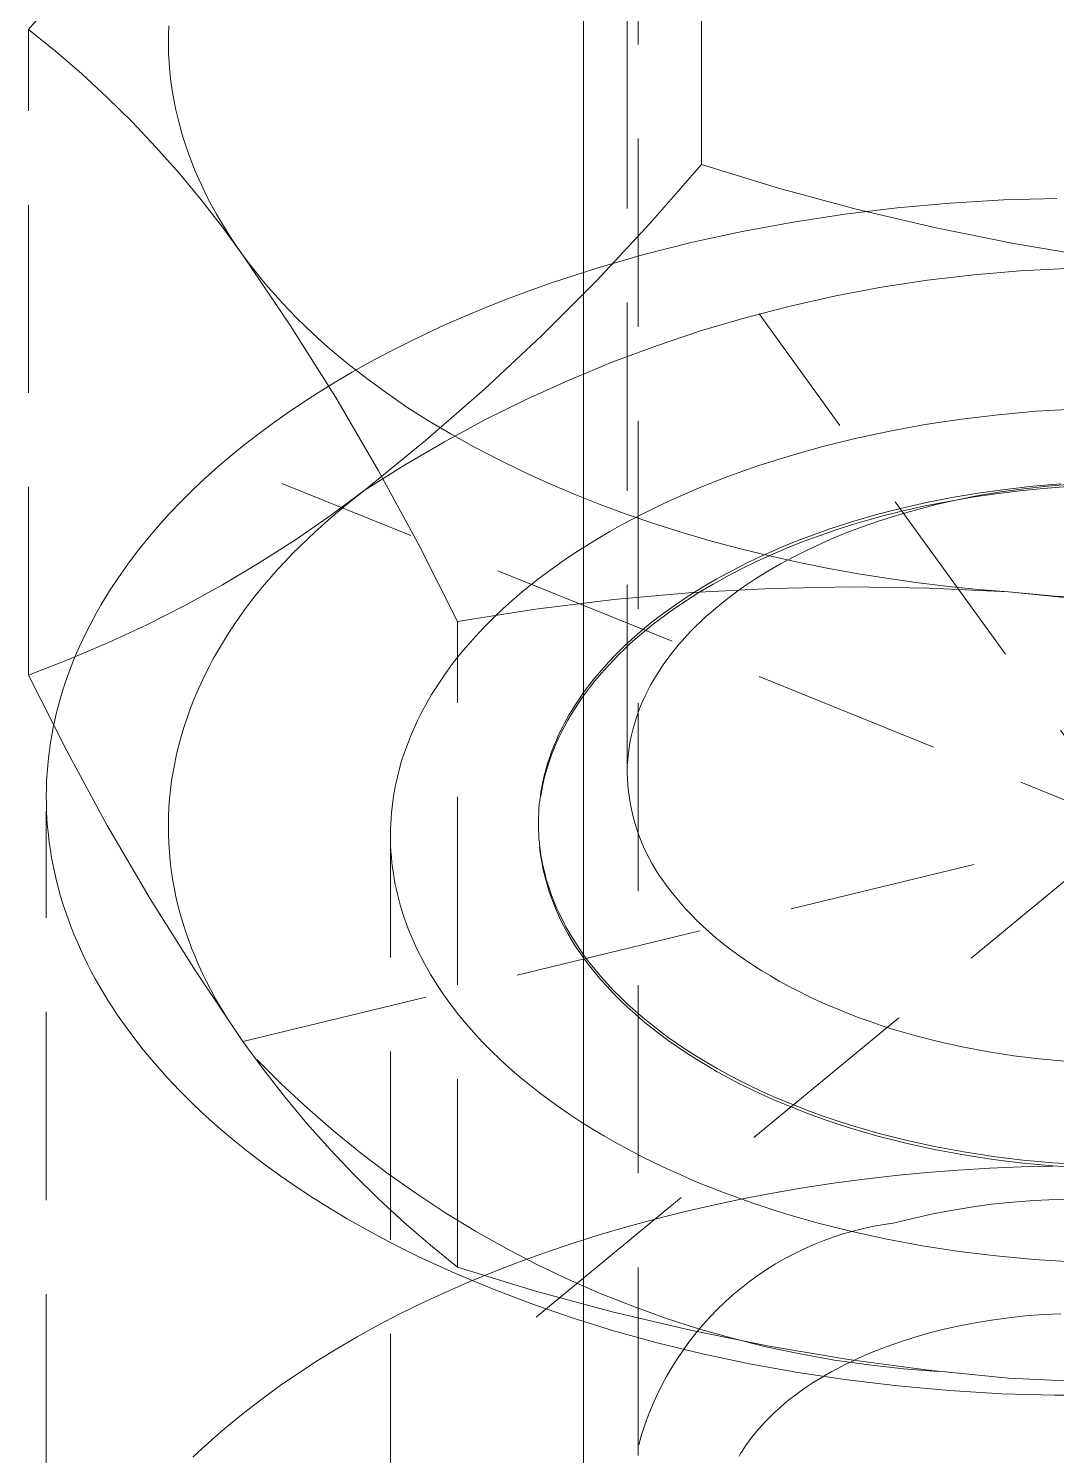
# Model space of a CAD drawing. Header units: millimetres. Extents: x -427 to 4679, y -324 to 2971.
# Drawn here: x 4274.51 to 4281.46, y 925.16 to 934.8 of the extents above; entities that cross this region are included whole.
import ezdxf

# ---------------------------------------------------------------- set-up
doc = ezdxf.new("R2010")
doc.units = ezdxf.units.MM
doc.linetypes.add('HIDDEN', pattern=[1.905, 1.27, -0.635])
doc.layers.add('ZANO_R', color=7, linetype='Continuous', lineweight=0)
doc.layers.add('ZANO_R_przerywana', color=7, linetype='HIDDEN', lineweight=0)

msp = doc.modelspace()

# ---------------------------------------------------------------- linework, layer by layer
at = {"layer": 'ZANO_R'}
msp.add_line((4278.2611, 1214.0293), (4278.2611, 892.3297), dxfattribs=at)
at = {"layer": 'ZANO_R_przerywana'}
for p, q in [((4279.0597, 933.8806), (4279.0597, 938.2398)), ((4278.5575, 929.773), (4278.5575, 938.026)), ((4278.6325, 925.1645), (4278.6325, 937.3065)), ((4274.5126, 934.7922), (4274.8399, 935.1667)), ((4274.695, 934.6447), (4274.5126, 934.7922)), ((4274.5126, 930.433), (4274.5126, 934.7922)), ((4275.4579, 934.7544), (4275.4577, 934.6918)), ((4275.4599, 934.8171), (4275.4579, 934.7544)), ((4274.8725, 934.4914), (4274.695, 934.6447)), ((4275.4577, 934.6918), (4275.4593, 934.6293)), ((4275.4593, 934.6293), (4275.4627, 934.5669)), ((4275.4627, 934.5669), (4275.4679, 934.5046)), ((4275.0448, 934.3323), (4274.8725, 934.4914)), ((4275.4679, 934.5046), (4275.4749, 934.4425)), ((4275.4749, 934.4425), (4275.4836, 934.3805)), ((4275.4836, 934.3805), (4275.4941, 934.3188)), ((4275.2118, 934.1677), (4275.0448, 934.3323)), ((4275.4941, 934.3188), (4275.5064, 934.2572)), ((4275.5064, 934.2572), (4275.5204, 934.1959)), ((4275.3734, 933.9977), (4275.2118, 934.1677)), ((4275.5204, 934.1959), (4275.5361, 934.1349)), ((4275.5361, 934.1349), (4275.5534, 934.0742)), ((4275.5534, 934.0742), (4275.5725, 934.0139)), ((4275.5293, 933.8225), (4275.3734, 933.9977)), ((4275.5725, 934.0139), (4275.5932, 933.9538)), ((4275.5932, 933.9538), (4275.6155, 933.8942)), ((4275.6155, 933.8942), (4275.6394, 933.8349)), ((4279.0597, 933.8806), (4278.7125, 933.4829)), ((4279.5794, 933.7213), (4279.0597, 933.8806)), ((4275.6794, 933.6422), (4275.5293, 933.8225)), ((4275.6394, 933.8349), (4275.665, 933.776)), ((4275.665, 933.776), (4275.692, 933.7176)), ((4275.692, 933.7176), (4275.7207, 933.6595)), ((4280.1041, 933.5793), (4279.5794, 933.7213)), ((4275.8236, 933.4572), (4275.6794, 933.6422)), ((4275.7207, 933.6595), (4275.7508, 933.602)), ((4275.7508, 933.602), (4275.7824, 933.545)), ((4280.0277, 933.5445), (4280.3824, 933.5872)), ((4280.6332, 933.4545), (4280.1041, 933.5793)), ((4280.3824, 933.5872), (4280.7405, 933.6192)), ((4280.7405, 933.6192), (4281.1004, 933.6405)), ((4281.1004, 933.6405), (4281.4608, 933.651)), ((4275.7824, 933.545), (4275.8154, 933.4884)), ((4275.8154, 933.4884), (4275.8499, 933.4324)), ((4278.7125, 933.4829), (4278.3521, 933.0971)), ((4279.334, 933.4281), (4279.6778, 933.4914)), ((4279.6778, 933.4914), (4280.0277, 933.5445)), ((4275.9616, 933.2676), (4275.8236, 933.4572)), ((4275.8499, 933.4324), (4275.8858, 933.3769)), ((4278.9976, 933.3549), (4279.334, 933.4281)), ((4281.1662, 933.3473), (4280.6332, 933.4545)), ((4275.8858, 933.3769), (4275.923, 933.3219)), ((4275.923, 933.3219), (4275.9616, 933.2676)), ((4278.6699, 933.2724), (4278.9976, 933.3549)), ((4281.7024, 933.2577), (4281.1662, 933.3473)), ((4276.2823, 932.7919), (4275.9616, 933.2676)), ((4275.9616, 933.2676), (4276.0016, 933.2135)), ((4276.0016, 933.2135), (4276.0432, 933.1597)), ((4278.3521, 933.1809), (4278.6699, 933.2724)), ((4276.0432, 933.1597), (4276.0865, 933.106)), ((4276.0865, 933.106), (4276.1315, 933.0525)), ((4278.045, 933.0811), (4278.3521, 933.1809)), ((4280.586, 933.099), (4280.2751, 933.0515)), ((4280.8983, 933.1359), (4280.586, 933.099)), ((4281.2117, 933.162), (4280.8983, 933.1359)), ((4281.5259, 933.1774), (4281.2117, 933.162)), ((4276.1315, 933.0525), (4276.178, 932.9992)), ((4277.7497, 932.9734), (4277.8958, 933.0282)), ((4277.8958, 933.0282), (4278.045, 933.0811)), ((4278.3521, 933.0971), (4277.9789, 932.7238)), ((4280.2751, 933.0515), (4279.966, 932.9934)), ((4276.178, 932.9992), (4276.2263, 932.9462)), ((4276.2263, 932.9462), (4276.2761, 932.8934)), ((4277.4669, 932.8587), (4277.6067, 932.9169)), ((4277.6067, 932.9169), (4277.7497, 932.9734)), ((4279.6591, 932.9247), (4279.3547, 932.8457)), ((4279.966, 932.9934), (4279.6591, 932.9247)), ((4276.2761, 932.8934), (4276.3276, 932.8409)), ((4276.3276, 932.8409), (4276.3807, 932.7887)), ((4277.3304, 932.7988), (4277.4669, 932.8587)), ((4279.3547, 932.8457), (4279.0532, 932.7562)), ((4284.4672, 925.9475), (4279.4479, 932.8711)), ((4276.5879, 932.3062), (4276.2823, 932.7919)), ((4276.3807, 932.7887), (4276.4354, 932.7369)), ((4276.4354, 932.7369), (4276.4917, 932.6855)), ((4277.0677, 932.6746), (4277.1973, 932.7374)), ((4277.1973, 932.7374), (4277.3304, 932.7988)), ((4277.9789, 932.7238), (4277.5931, 932.3634)), ((4277.9425, 926.0987), (4285.9726, 932.7198)), ((4279.0532, 932.7562), (4278.7549, 932.6565)), ((4276.4917, 932.6855), (4276.5497, 932.6344)), ((4276.5497, 932.6344), (4276.6704, 932.5336)), ((4276.9415, 932.6104), (4277.0677, 932.6746)), ((4278.7549, 932.6565), (4278.4602, 932.5467)), ((4276.6704, 932.5336), (4276.7973, 932.4345)), ((4276.6998, 932.4782), (4276.8189, 932.5449)), ((4276.8189, 932.5449), (4276.9415, 932.6104)), ((4278.4602, 932.5467), (4278.1694, 932.4268)), ((4276.5843, 932.4105), (4276.6998, 932.4782)), ((4276.7973, 932.4345), (4276.9304, 932.3376)), ((4278.1694, 932.4268), (4277.8829, 932.2971)), ((4276.3644, 932.2719), (4276.4725, 932.3417)), ((4276.4725, 932.3417), (4276.5843, 932.4105)), ((4276.9304, 932.3376), (4277.0695, 932.2428)), ((4277.5931, 932.3634), (4277.1954, 932.0163)), ((4276.2598, 932.2014), (4276.3644, 932.2719)), ((4276.878, 931.8112), (4276.5879, 932.3062)), ((4277.0695, 932.2428), (4277.2145, 932.1505)), ((4277.8829, 932.2971), (4277.601, 932.1577)), ((4276.159, 932.13), (4276.2598, 932.2014)), ((4277.2145, 932.1505), (4277.3651, 932.0607)), ((4277.601, 932.1577), (4277.324, 932.0087)), ((4280.5713, 932.1241), (4280.8167, 932.1611)), ((4280.8167, 932.1611), (4281.0668, 932.1911)), ((4281.0668, 932.1911), (4281.3205, 932.2137)), ((4281.3205, 932.2137), (4281.5769, 932.2289)), ((4275.9683, 931.9853), (4276.0618, 932.058)), ((4276.0618, 932.058), (4276.159, 932.13)), ((4277.3651, 932.0607), (4277.5212, 931.9737)), ((4280.0975, 932.0301), (4280.3313, 932.0803)), ((4280.3313, 932.0803), (4280.5713, 932.1241)), ((4275.8784, 931.9122), (4275.9683, 931.9853)), ((4277.1954, 932.0163), (4276.7861, 931.6828)), ((4277.324, 932.0087), (4277.0523, 931.8504)), ((4277.5212, 931.9737), (4277.6825, 931.8896)), ((4279.6514, 931.9119), (4279.8706, 931.9738)), ((4279.8706, 931.9738), (4280.0975, 932.0301)), ((4275.7913, 931.8378), (4275.8784, 931.9122)), ((4277.0523, 931.8504), (4276.7861, 931.6828)), ((4277.6825, 931.8896), (4277.8487, 931.8086)), ((4279.4403, 931.8447), (4279.6514, 931.9119)), ((4275.6237, 931.6839), (4275.7064, 931.7618)), ((4275.7064, 931.7618), (4275.7913, 931.8378)), ((4277.1523, 931.3073), (4276.878, 931.8112)), ((4277.8487, 931.8086), (4278.0197, 931.7308)), ((4279.0442, 931.6966), (4279.2377, 931.7728)), ((4279.2377, 931.7728), (4279.4403, 931.8447)), ((4275.5435, 931.6043), (4275.6237, 931.6839)), ((4287.6916, 927.0912), (4276.2235, 931.7274)), ((4276.7861, 931.6828), (4276.5535, 931.5107)), ((4276.7861, 931.6828), (4276.6696, 931.5916)), ((4278.0197, 931.7308), (4278.195, 931.6563)), ((4278.195, 931.6563), (4278.3745, 931.5854)), ((4278.8598, 931.6165), (4278.9508, 931.657)), ((4278.9508, 931.657), (4279.0442, 931.6966)), ((4280.7509, 931.6318), (4280.9281, 931.6616)), ((4280.8879, 931.6334), (4281.048, 931.6571)), ((4280.9281, 931.6616), (4281.1103, 931.687)), ((4280.9319, 931.6446), (4281.0825, 931.6699)), ((4281.048, 931.6571), (4281.2088, 931.6771)), ((4281.0825, 931.6699), (4281.2374, 931.6915)), ((4281.1103, 931.687), (4281.2972, 931.7077)), ((4281.2088, 931.6771), (4281.3702, 931.6932)), ((4281.2374, 931.6915), (4281.3962, 931.7091)), ((4281.2972, 931.7077), (4281.488, 931.7235)), ((4281.3702, 931.6932), (4281.532, 931.7054)), ((4281.3962, 931.7091), (4281.5585, 931.7225)), ((4275.4658, 931.523), (4275.5435, 931.6043)), ((4276.6696, 931.5916), (4276.557, 931.4977)), ((4278.3745, 931.5854), (4278.5578, 931.518)), ((4278.685, 931.533), (4278.7712, 931.5752)), ((4278.7712, 931.5752), (4278.8598, 931.6165)), ((4280.2502, 931.5185), (4280.4131, 931.5603)), ((4280.4131, 931.5603), (4280.5792, 931.598)), ((4280.4131, 931.5396), (4280.5703, 931.5746)), ((4280.4458, 931.5313), (4280.5452, 931.5587)), ((4280.5452, 931.5587), (4280.6448, 931.5838)), ((4280.5703, 931.5746), (4280.7286, 931.6058)), ((4280.5792, 931.598), (4280.7509, 931.6318)), ((4280.6448, 931.5838), (4280.7859, 931.6158)), ((4280.7286, 931.6058), (4280.8879, 931.6334)), ((4280.7859, 931.6158), (4280.9319, 931.6446)), ((4275.3907, 931.4401), (4275.4658, 931.523)), ((4276.5535, 931.5107), (4276.3153, 931.3465)), ((4276.557, 931.4977), (4276.4486, 931.4011)), ((4278.5197, 931.4466), (4278.6011, 931.4902)), ((4278.5578, 931.518), (4278.7446, 931.4542)), ((4278.6011, 931.4902), (4278.685, 931.533)), ((4279.9267, 931.4196), (4280.0878, 931.4716)), ((4280.0804, 931.4486), (4280.191, 931.4813)), ((4280.0878, 931.4716), (4280.2502, 931.5185)), ((4280.1508, 931.4359), (4280.2484, 931.47)), ((4280.191, 931.4813), (4280.302, 931.5116)), ((4280.2484, 931.47), (4280.3468, 931.5018)), ((4280.302, 931.5116), (4280.4131, 931.5396)), ((4280.3468, 931.5018), (4280.4458, 931.5313)), ((4275.3184, 931.3554), (4275.3907, 931.4401)), ((4276.4486, 931.4011), (4276.3448, 931.302)), ((4278.3613, 931.3561), (4278.44, 931.4021)), ((4278.44, 931.4021), (4278.5197, 931.4466)), ((4278.7446, 931.4542), (4278.9345, 931.3943)), ((4278.9345, 931.3943), (4279.1273, 931.3382)), ((4279.7529, 931.3362), (4279.8611, 931.3761)), ((4279.7675, 931.3625), (4279.9267, 931.4196)), ((4279.8611, 931.3761), (4279.9703, 931.4135)), ((4279.9587, 931.361), (4280.0541, 931.3996)), ((4279.9703, 931.4135), (4280.0804, 931.4486)), ((4280.0541, 931.3996), (4280.1508, 931.4359)), ((4275.1828, 931.1814), (4275.2491, 931.2692)), ((4275.2491, 931.2692), (4275.3184, 931.3554)), ((4276.3153, 931.3465), (4276.0716, 931.1904)), ((4276.3448, 931.302), (4276.2946, 931.2515)), ((4277.4105, 930.7949), (4277.1523, 931.3073)), ((4278.2074, 931.2598), (4278.2837, 931.3087)), ((4278.2837, 931.3087), (4278.3613, 931.3561)), ((4279.1273, 931.3382), (4279.3225, 931.2859)), ((4279.3225, 931.2859), (4279.5198, 931.2376)), ((4279.4575, 931.2328), (4279.5337, 931.2671)), ((4279.5337, 931.2671), (4279.6109, 931.3002)), ((4279.5404, 931.2493), (4279.6459, 931.294)), ((4279.6109, 931.3002), (4279.6888, 931.332)), ((4279.6459, 931.294), (4279.7529, 931.3362)), ((4279.6821, 931.2316), (4279.7725, 931.277)), ((4279.6888, 931.332), (4279.7675, 931.3625)), ((4279.7725, 931.277), (4279.8648, 931.3201)), ((4279.8648, 931.3201), (4279.9587, 931.361)), ((4275.1198, 931.0921), (4275.1828, 931.1814)), ((4276.0716, 931.1904), (4275.8229, 931.0426)), ((4276.2457, 931.2004), (4276.198, 931.1488)), ((4276.2946, 931.2515), (4276.2457, 931.2004)), ((4278.0588, 931.1579), (4278.1324, 931.2096)), ((4278.1324, 931.2096), (4278.2074, 931.2598)), ((4279.3081, 931.1602), (4279.3822, 931.1971)), ((4279.3345, 931.1528), (4279.4365, 931.2023)), ((4279.3822, 931.1971), (4279.4575, 931.2328)), ((4279.4365, 931.2023), (4279.5404, 931.2493)), ((4279.5079, 931.1343), (4279.5938, 931.1841)), ((4279.5198, 931.2376), (4279.7189, 931.1933)), ((4279.5938, 931.1841), (4279.6821, 931.2316)), ((4279.7189, 931.1933), (4279.9194, 931.153)), ((4275.06, 931.0014), (4275.1198, 931.0921)), ((4276.1515, 931.0965), (4276.1064, 931.0437)), ((4276.198, 931.1488), (4276.1515, 931.0965)), ((4277.9165, 931.0505), (4277.9868, 931.1049)), ((4277.9868, 931.1049), (4278.0588, 931.1579)), ((4279.093, 931.0419), (4279.1634, 931.0826)), ((4279.1372, 931.0469), (4279.2347, 931.101)), ((4279.1634, 931.0826), (4279.2351, 931.122)), ((4279.2347, 931.101), (4279.3345, 931.1528)), ((4279.2351, 931.122), (4279.3081, 931.1602)), ((4279.3441, 931.0287), (4279.4246, 931.0825)), ((4279.4246, 931.0825), (4279.5079, 931.1343)), ((4279.9194, 931.153), (4280.1209, 931.1166)), ((4280.1209, 931.1166), (4280.3232, 931.0843)), ((4280.3232, 931.0843), (4280.5259, 931.0559)), ((4275.0037, 930.9092), (4275.06, 931.0014)), ((4275.8229, 931.0426), (4275.5693, 930.9032)), ((4276.0626, 930.9904), (4276.0202, 930.9366)), ((4276.1064, 931.0437), (4276.0626, 930.9904)), ((4277.781, 930.9376), (4277.8478, 930.9947)), ((4277.8478, 930.9947), (4277.9165, 931.0505)), ((4278.9994, 930.9894), (4278.4676, 930.9427)), ((4278.9502, 930.932), (4279.0423, 930.9905)), ((4278.9567, 930.957), (4279.0241, 931)), ((4279.5324, 931.0179), (4278.9994, 930.9894)), ((4279.0241, 931), (4279.093, 931.0419)), ((4279.0423, 930.9905), (4279.1372, 931.0469)), ((4279.2665, 930.9728), (4279.3049, 931.001)), ((4279.3049, 931.001), (4279.3441, 931.0287)), ((4280.0661, 931.0282), (4279.5324, 931.0179)), ((4280.5998, 931.0202), (4280.0661, 931.0282)), ((4280.5259, 931.0559), (4280.7286, 931.0314)), ((4281.1329, 930.994), (4280.5998, 931.0202)), ((4280.7286, 931.0314), (4280.9311, 931.0108)), ((4280.9311, 931.0108), (4281.1329, 930.994)), ((4281.6739, 930.94), (4281.1329, 930.994)), ((4281.1329, 930.994), (4281.4462, 930.9665)), ((4274.9768, 930.8626), (4275.0037, 930.9092)), ((4275.5693, 930.9032), (4275.3112, 930.7724)), ((4275.9791, 930.8822), (4275.9395, 930.8274)), ((4276.0202, 930.9366), (4275.9791, 930.8822)), ((4277.7162, 930.8792), (4277.781, 930.9376)), ((4278.4676, 930.9427), (4277.9378, 930.8778)), ((4278.8269, 930.8675), (4278.891, 930.9128)), ((4278.8611, 930.8713), (4278.9502, 930.932)), ((4278.891, 930.9128), (4278.9567, 930.957)), ((4279.1213, 930.8556), (4279.1563, 930.8856)), ((4279.1563, 930.8856), (4279.1922, 930.9151)), ((4279.1922, 930.9151), (4279.229, 930.9442)), ((4279.229, 930.9442), (4279.2665, 930.9728)), ((4281.4462, 930.9665), (4281.7603, 930.9497)), ((4274.9259, 930.7684), (4274.9509, 930.8157)), ((4274.9509, 930.8157), (4274.9768, 930.8626)), ((4275.9395, 930.8274), (4275.9013, 930.7721)), ((4275.9616, 927.9603), (4287.9535, 930.8582)), ((4277.9378, 930.8778), (4277.4105, 930.7949)), ((4277.4105, 926.4357), (4277.4105, 930.7949)), ((4277.5928, 930.7587), (4277.6534, 930.8196)), ((4277.6534, 930.8196), (4277.7162, 930.8792)), ((4278.7042, 930.7736), (4278.7646, 930.8211)), ((4278.7337, 930.7764), (4278.7753, 930.8085)), ((4278.7646, 930.8211), (4278.8269, 930.8675)), ((4278.7753, 930.8085), (4278.8611, 930.8713)), ((4279.0218, 930.7633), (4279.054, 930.7944)), ((4279.054, 930.7944), (4279.0872, 930.8252)), ((4279.0872, 930.8252), (4279.1213, 930.8556)), ((4274.8787, 930.673), (4274.9018, 930.7209)), ((4274.9018, 930.7209), (4274.9259, 930.7684)), ((4275.3112, 930.7724), (4275.0489, 930.6504)), ((4275.8645, 930.7163), (4275.8292, 930.6601)), ((4275.9013, 930.7721), (4275.8645, 930.7163)), ((4277.4783, 930.6333), (4277.5344, 930.6966)), ((4277.5344, 930.6966), (4277.5928, 930.7587)), ((4278.5893, 930.6757), (4278.6458, 930.7252)), ((4278.6142, 930.6771), (4278.6531, 930.7106)), ((4278.6458, 930.7252), (4278.7042, 930.7736)), ((4278.6531, 930.7106), (4278.6929, 930.7437)), ((4278.6929, 930.7437), (4278.7337, 930.7764)), ((4278.931, 930.6675), (4278.9603, 930.6997)), ((4278.9603, 930.6997), (4278.9905, 930.7317)), ((4278.9905, 930.7317), (4279.0218, 930.7633)), ((4275.0489, 930.6504), (4274.7826, 930.5372)), ((4274.8353, 930.5764), (4274.8565, 930.6249)), ((4274.8565, 930.6249), (4274.8787, 930.673)), ((4275.7954, 930.6035), (4275.7631, 930.5465)), ((4275.8292, 930.6601), (4275.7954, 930.6035)), ((4277.4247, 930.5689), (4277.4783, 930.6333)), ((4278.4828, 930.574), (4278.535, 930.6253)), ((4278.5034, 930.5738), (4278.5393, 930.6087)), ((4278.535, 930.6253), (4278.5893, 930.6757)), ((4278.5393, 930.6087), (4278.5763, 930.6431)), ((4278.5763, 930.6431), (4278.6142, 930.6771)), ((4278.8493, 930.5687), (4278.8755, 930.6019)), ((4278.8755, 930.6019), (4278.9027, 930.6348)), ((4278.9027, 930.6348), (4278.931, 930.6675)), ((4274.7826, 930.5372), (4274.5126, 930.433)), ((4274.7959, 930.4787), (4274.8151, 930.5277)), ((4274.8151, 930.5277), (4274.8353, 930.5764)), ((4275.7631, 930.5465), (4275.7324, 930.4891)), ((4277.3251, 930.4368), (4277.3736, 930.5034)), ((4277.3736, 930.5034), (4277.4247, 930.5689)), ((4278.3852, 930.469), (4278.4328, 930.5219)), ((4278.4017, 930.467), (4278.4345, 930.503)), ((4278.4328, 930.5219), (4278.4828, 930.574)), ((4278.4345, 930.503), (4278.4684, 930.5386)), ((4278.4684, 930.5386), (4278.5034, 930.5738)), ((4278.7773, 930.4673), (4278.8002, 930.5013)), ((4278.8002, 930.5013), (4278.8242, 930.5351)), ((4278.8242, 930.5351), (4278.8493, 930.5687)), ((4274.5126, 930.433), (4274.7708, 929.9206)), ((4274.7605, 930.38), (4274.7777, 930.4295)), ((4274.7777, 930.4295), (4274.7959, 930.4787)), ((4275.7032, 930.4314), (4275.6757, 930.3733)), ((4275.7324, 930.4891), (4275.7032, 930.4314)), ((4277.2793, 930.3693), (4277.3251, 930.4368)), ((4278.2969, 930.3609), (4278.3398, 930.4153)), ((4278.3393, 930.3939), (4278.37, 930.4306)), ((4278.3398, 930.4153), (4278.3852, 930.469)), ((4278.37, 930.4306), (4278.4017, 930.467)), ((4278.7348, 930.3985), (4278.7555, 930.433)), ((4278.7555, 930.433), (4278.7773, 930.4673)), ((4274.7293, 930.2803), (4274.7444, 930.3303)), ((4274.7444, 930.3303), (4274.7605, 930.38)), ((4275.6496, 930.3149), (4275.6252, 930.2562)), ((4275.6757, 930.3733), (4275.6496, 930.3149)), ((4277.2362, 930.3008), (4277.2574, 930.3352)), ((4277.2574, 930.3352), (4277.2793, 930.3693)), ((4278.2371, 930.2782), (4278.2564, 930.3059)), ((4278.2541, 930.2819), (4278.2814, 930.3196)), ((4278.2564, 930.3059), (4278.2969, 930.3609)), ((4278.2814, 930.3196), (4278.3098, 930.3569)), ((4278.3098, 930.3569), (4278.3393, 930.3939)), ((4278.6794, 930.294), (4278.6967, 930.329)), ((4278.6967, 930.329), (4278.7152, 930.3639)), ((4278.7152, 930.3639), (4278.7348, 930.3985)), ((4274.7023, 930.1798), (4274.7152, 930.2301)), ((4274.7152, 930.2301), (4274.7293, 930.2803)), ((4275.6252, 930.2562), (4275.6025, 930.1973)), ((4277.1771, 930.1965), (4277.1961, 930.2315)), ((4277.1961, 930.2315), (4277.2158, 930.2663)), ((4277.2158, 930.2663), (4277.2362, 930.3008)), ((4278.1828, 930.1942), (4278.2003, 930.2223)), ((4278.2003, 930.2223), (4278.2184, 930.2503)), ((4278.2031, 930.2059), (4278.228, 930.2441)), ((4278.2184, 930.2503), (4278.2371, 930.2782)), ((4278.228, 930.2441), (4278.2541, 930.2819)), ((4278.6344, 930.1882), (4278.6483, 930.2236)), ((4278.6483, 930.2236), (4278.6633, 930.2588)), ((4278.6633, 930.2588), (4278.6794, 930.294)), ((4274.6796, 930.0784), (4274.6904, 930.1292)), ((4274.6904, 930.1292), (4274.7023, 930.1798)), ((4275.5813, 930.1381), (4275.5618, 930.0787)), ((4275.6025, 930.1973), (4275.5813, 930.1381)), ((4277.1246, 930.0904), (4277.1413, 930.126)), ((4277.1413, 930.126), (4277.1588, 930.1614)), ((4277.1588, 930.1614), (4277.1771, 930.1965)), ((4278.1344, 930.1091), (4278.1499, 930.1375)), ((4278.1353, 930.0901), (4278.1567, 930.1289)), ((4278.1499, 930.1375), (4278.166, 930.1659)), ((4278.1567, 930.1289), (4278.1793, 930.1675)), ((4278.166, 930.1659), (4278.1828, 930.1942)), ((4278.1793, 930.1675), (4278.2031, 930.2059)), ((4278.5998, 930.0816), (4278.6102, 930.1172)), ((4278.6102, 930.1172), (4278.6217, 930.1527)), ((4278.6217, 930.1527), (4278.6344, 930.1882)), ((4274.6613, 929.9765), (4274.6699, 930.0275)), ((4274.6699, 930.0275), (4274.6796, 930.0784)), ((4275.5439, 930.0191), (4275.5277, 929.9594)), ((4275.5618, 930.0787), (4275.5439, 930.0191)), ((4277.0789, 929.9828), (4277.0934, 930.0188)), ((4277.0934, 930.0188), (4277.1086, 930.0547)), ((4277.1086, 930.0547), (4277.1246, 930.0904)), ((4278.0788, 929.9943), (4278.0917, 930.0231)), ((4278.0917, 930.0231), (4278.1053, 930.0519)), ((4278.0962, 930.012), (4278.1151, 930.0512)), ((4278.1053, 930.0519), (4278.1195, 930.0805)), ((4278.1151, 930.0512), (4278.1353, 930.0901)), ((4278.1195, 930.0805), (4278.1344, 930.1091)), ((4278.5825, 930.0104), (4278.5906, 930.046)), ((4278.5906, 930.046), (4278.5998, 930.0816)), ((4274.6474, 929.8739), (4274.6538, 929.9252)), ((4274.6538, 929.9252), (4274.6613, 929.9765)), ((4274.7708, 929.9206), (4275.0451, 929.4167)), ((4275.5277, 929.9594), (4275.5132, 929.8994)), ((4277.0524, 929.9103), (4277.0653, 929.9466)), ((4277.0653, 929.9466), (4277.0789, 929.9828)), ((4278.044, 929.9075), (4278.0549, 929.9365)), ((4278.0466, 929.8938), (4278.0619, 929.9333)), ((4278.0549, 929.9365), (4278.0665, 929.9655)), ((4278.0619, 929.9333), (4278.0784, 929.9728)), ((4278.0665, 929.9655), (4278.0788, 929.9943)), ((4278.0784, 929.9728), (4278.0962, 930.012)), ((4278.5651, 929.9037), (4278.5697, 929.9392)), ((4278.5697, 929.9392), (4278.5755, 929.9748)), ((4278.5755, 929.9748), (4278.5825, 930.0104)), ((4274.638, 929.7708), (4274.6421, 929.8224)), ((4274.6421, 929.8224), (4274.6474, 929.8739)), ((4275.5004, 929.8394), (4275.4892, 929.7792)), ((4275.5132, 929.8994), (4275.5004, 929.8394)), ((4277.0187, 929.8005), (4277.0291, 929.8372)), ((4277.0291, 929.8372), (4277.0404, 929.8738)), ((4277.0404, 929.8738), (4277.0524, 929.9103)), ((4278.0151, 929.8203), (4278.0241, 929.8494)), ((4278.0196, 929.8146), (4278.0325, 929.8542)), ((4278.0241, 929.8494), (4278.0337, 929.8785)), ((4278.0325, 929.8542), (4278.0466, 929.8938)), ((4278.0337, 929.8785), (4278.044, 929.9075)), ((4278.5591, 929.8328), (4278.5615, 929.8682)), ((4278.5615, 929.8682), (4278.5651, 929.9037)), ((4274.6351, 929.7191), (4274.638, 929.7708)), ((4275.4892, 929.7792), (4275.4797, 929.719)), ((4276.9922, 929.6898), (4277.0002, 929.7268)), ((4277.0002, 929.7268), (4277.009, 929.7637)), ((4277.009, 929.7637), (4277.0187, 929.8005)), ((4277.9857, 929.7038), (4277.9921, 929.7329)), ((4277.9883, 929.6953), (4277.9975, 929.7351)), ((4277.9921, 929.7329), (4277.9991, 929.7621)), ((4277.9975, 929.7351), (4278.008, 929.7749)), ((4277.9991, 929.7621), (4278.0068, 929.7912)), ((4278.0068, 929.7912), (4278.0151, 929.8203)), ((4278.008, 929.7749), (4278.0196, 929.8146)), ((4278.559, 929.7301), (4278.5575, 929.773)), ((4278.5619, 929.6873), (4278.559, 929.7301)), ((4274.6325, 929.6155), (4274.6332, 929.6673)), ((4274.6332, 929.6673), (4274.6351, 929.7191)), ((4275.4719, 929.6587), (4275.4658, 929.5984)), ((4275.4797, 929.719), (4275.4719, 929.6587)), ((4276.9787, 929.6156), (4276.985, 929.6528)), ((4276.985, 929.6528), (4276.9922, 929.6898)), ((4277.9706, 929.6164), (4277.975, 929.6455)), ((4277.9736, 929.6159), (4277.9803, 929.6556)), ((4277.975, 929.6455), (4277.98, 929.6747)), ((4277.98, 929.6747), (4277.9857, 929.7038)), ((4277.9803, 929.6556), (4277.9883, 929.6953)), ((4278.5663, 929.6445), (4278.5619, 929.6873)), ((4278.5721, 929.602), (4278.5663, 929.6445)), ((4274.633, 929.5635), (4274.6325, 929.6155)), ((4274.6346, 929.5116), (4274.633, 929.5635)), ((4275.4614, 929.538), (4275.4586, 929.4777)), ((4275.4658, 929.5984), (4275.4614, 929.538)), ((4276.9646, 929.5039), (4276.9684, 929.5412)), ((4276.9684, 929.5412), (4276.9731, 929.5784)), ((4276.9731, 929.5784), (4276.9787, 929.6156)), ((4277.9612, 929.5293), (4277.9637, 929.5583)), ((4277.9637, 929.5583), (4277.9668, 929.5873)), ((4277.9668, 929.5873), (4277.9706, 929.6164)), ((4278.5793, 929.5596), (4278.5721, 929.602)), ((4278.5878, 929.5176), (4278.5793, 929.5596)), ((4274.6325, 923.0787), (4274.6325, 929.5116)), ((4274.6374, 929.4596), (4274.6346, 929.5116)), ((4274.6414, 929.4076), (4274.6374, 929.4596)), ((4275.4586, 929.4777), (4275.4575, 929.4174)), ((4276.9594, 929.4292), (4276.9616, 929.4666)), ((4276.9616, 929.4666), (4276.9646, 929.5039)), ((4277.9576, 929.4426), (4277.9582, 929.4714)), ((4277.9576, 929.4138), (4277.9576, 929.4426)), ((4277.9582, 929.4714), (4277.9594, 929.5003)), ((4277.9594, 929.5003), (4277.9612, 929.5293)), ((4278.5978, 929.4758), (4278.5878, 929.5176)), ((4278.6092, 929.4344), (4278.5978, 929.4758)), ((4274.6465, 929.3555), (4274.6414, 929.4076)), ((4274.6528, 929.3035), (4274.6465, 929.3555)), ((4275.0451, 929.4167), (4275.3351, 928.9216)), ((4275.4575, 929.4174), (4275.4582, 929.3571)), ((4275.4582, 929.3571), (4275.4604, 929.297)), ((4276.9575, 929.3545), (4276.958, 929.3919)), ((4276.9579, 929.3171), (4276.9575, 929.3545)), ((4276.958, 929.3919), (4276.9594, 929.4292)), ((4277.9583, 929.3851), (4277.9576, 929.4138)), ((4277.9596, 929.3565), (4277.9583, 929.3851)), ((4277.9614, 929.328), (4277.9596, 929.3565)), ((4278.622, 929.3934), (4278.6092, 929.4344)), ((4278.6361, 929.3528), (4278.622, 929.3934)), ((4278.6515, 929.3127), (4278.6361, 929.3528)), ((4274.6602, 929.2515), (4274.6528, 929.3035)), ((4274.6689, 929.1995), (4274.6602, 929.2515)), ((4275.4604, 929.297), (4275.4644, 929.2369)), ((4276.9575, 831.3709), (4276.9575, 929.2798)), ((4276.959, 929.2798), (4276.9579, 929.3171)), ((4276.961, 929.2425), (4276.959, 929.2798)), ((4277.9639, 929.2995), (4277.9614, 929.328)), ((4277.967, 929.2712), (4277.9639, 929.2995)), ((4277.9717, 929.2201), (4277.9647, 929.271)), ((4277.9707, 929.243), (4277.967, 929.2712)), ((4278.6683, 929.2732), (4278.6515, 929.3127)), ((4278.6864, 929.2343), (4278.6683, 929.2732)), ((4274.6787, 929.1476), (4274.6689, 929.1995)), ((4275.4644, 929.2369), (4275.47, 929.177)), ((4275.47, 929.177), (4275.4772, 929.1172)), ((4276.9639, 929.2052), (4276.961, 929.2425)), ((4276.9675, 929.168), (4276.9639, 929.2052)), ((4276.972, 929.1308), (4276.9675, 929.168)), ((4277.9749, 929.2148), (4277.9707, 929.243)), ((4277.9803, 929.1695), (4277.9717, 929.2201)), ((4277.9798, 929.1868), (4277.9749, 929.2148)), ((4277.9852, 929.159), (4277.9798, 929.1868)), ((4277.9905, 929.1192), (4277.9803, 929.1695)), ((4277.9912, 929.1312), (4277.9852, 929.159)), ((4278.7058, 929.1959), (4278.6864, 929.2343)), ((4278.7264, 929.1583), (4278.7058, 929.1959)), ((4278.7483, 929.1213), (4278.7264, 929.1583)), ((4274.6896, 929.0957), (4274.6787, 929.1476)), ((4274.7017, 929.0439), (4274.6896, 929.0957)), ((4275.4772, 929.1172), (4275.4861, 929.0576)), ((4275.4861, 929.0576), (4275.4966, 928.9982)), ((4276.9774, 929.0936), (4276.972, 929.1308)), ((4276.9835, 929.0566), (4276.9774, 929.0936)), ((4276.9905, 929.0196), (4276.9835, 929.0566)), ((4278.0025, 929.0693), (4277.9905, 929.1192)), ((4277.9977, 929.1036), (4277.9912, 929.1312)), ((4278.0048, 929.0761), (4277.9977, 929.1036)), ((4278.016, 929.0197), (4278.0025, 929.0693)), ((4278.0124, 929.0487), (4278.0048, 929.0761)), ((4278.7714, 929.0851), (4278.7483, 929.1213)), ((4278.7957, 929.0497), (4278.7714, 929.0851)), ((4274.715, 928.9921), (4274.7017, 929.0439)), ((4274.7295, 928.9405), (4274.715, 928.9921)), ((4275.4966, 928.9982), (4275.5088, 928.939)), ((4276.9983, 928.9827), (4276.9905, 929.0196)), ((4277.0069, 928.9459), (4276.9983, 928.9827)), ((4278.0206, 929.0215), (4278.0124, 929.0487)), ((4278.0312, 928.9707), (4278.016, 929.0197)), ((4278.0293, 928.9945), (4278.0206, 929.0215)), ((4278.0385, 928.9676), (4278.0293, 928.9945)), ((4278.048, 928.9222), (4278.0312, 928.9707)), ((4278.0483, 928.9409), (4278.0385, 928.9676)), ((4278.8212, 929.0151), (4278.7957, 929.0497)), ((4278.8511, 928.9751), (4278.8212, 929.0151)), ((4278.8828, 928.9352), (4278.8511, 928.9751)), ((4274.7451, 928.889), (4274.7295, 928.9405)), ((4274.7618, 928.8375), (4274.7451, 928.889)), ((4275.3351, 928.9216), (4275.6407, 928.436)), ((4275.5088, 928.939), (4275.5225, 928.88)), ((4275.5225, 928.88), (4275.5378, 928.8213)), ((4277.0163, 928.9092), (4277.0069, 928.9459)), ((4277.0265, 928.8727), (4277.0163, 928.9092)), ((4277.0375, 928.8362), (4277.0265, 928.8727)), ((4278.0663, 928.8742), (4278.048, 928.9222)), ((4278.0585, 928.9143), (4278.0483, 928.9409)), ((4278.0693, 928.8879), (4278.0585, 928.9143)), ((4278.0863, 928.8269), (4278.0663, 928.8742)), ((4278.0805, 928.8617), (4278.0693, 928.8879)), ((4278.0923, 928.8357), (4278.0805, 928.8617)), ((4278.9164, 928.8953), (4278.8828, 928.9352)), ((4278.9518, 928.8555), (4278.9164, 928.8953)), ((4274.7797, 928.7863), (4274.7618, 928.8375)), ((4274.7988, 928.7351), (4274.7797, 928.7863)), ((4275.5378, 928.8213), (4275.5547, 928.7629)), ((4275.5547, 928.7629), (4275.5731, 928.7048)), ((4277.0493, 928.7999), (4277.0375, 928.8362)), ((4277.0619, 928.7638), (4277.0493, 928.7999)), ((4277.0753, 928.7277), (4277.0619, 928.7638)), ((4278.1078, 928.7803), (4278.0863, 928.8269)), ((4278.1045, 928.8098), (4278.0923, 928.8357)), ((4278.1171, 928.7842), (4278.1045, 928.8098)), ((4278.1308, 928.7344), (4278.1078, 928.7803)), ((4278.1439, 928.7334), (4278.1171, 928.7842)), ((4278.9891, 928.8159), (4278.9518, 928.8555)), ((4279.0283, 928.7764), (4278.9891, 928.8159)), ((4279.0694, 928.7372), (4279.0283, 928.7764)), ((4274.819, 928.6842), (4274.7988, 928.7351)), ((4274.8403, 928.6334), (4274.819, 928.6842)), ((4275.5731, 928.7048), (4275.593, 928.647)), ((4277.0894, 928.6919), (4277.0753, 928.7277)), ((4277.1043, 928.6562), (4277.0894, 928.6919)), ((4278.1553, 928.6893), (4278.1308, 928.7344)), ((4278.1723, 928.6834), (4278.1439, 928.7334)), ((4278.1812, 928.645), (4278.1553, 928.6893)), ((4278.2025, 928.6342), (4278.1723, 928.6834)), ((4279.1124, 928.6983), (4279.0694, 928.7372)), ((4279.1573, 928.6597), (4279.1124, 928.6983)), ((4274.8628, 928.5828), (4274.8403, 928.6334)), ((4274.8863, 928.5323), (4274.8628, 928.5828)), ((4275.593, 928.647), (4275.6145, 928.5895)), ((4275.6145, 928.5895), (4275.6375, 928.5324)), ((4277.12, 928.6207), (4277.1043, 928.6562)), ((4277.1364, 928.5853), (4277.12, 928.6207)), ((4277.1535, 928.5502), (4277.1364, 928.5853)), ((4278.2087, 928.6016), (4278.1812, 928.645)), ((4278.2343, 928.5859), (4278.2025, 928.6342)), ((4278.2375, 928.5591), (4278.2087, 928.6016)), ((4278.2677, 928.5384), (4278.2343, 928.5859)), ((4279.2041, 928.6214), (4279.1573, 928.6597)), ((4279.2528, 928.5836), (4279.2041, 928.6214)), ((4279.3034, 928.5461), (4279.2528, 928.5836)), ((4274.911, 928.4821), (4274.8863, 928.5323)), ((4274.9368, 928.4322), (4274.911, 928.4821)), ((4275.6375, 928.5324), (4275.6619, 928.4757)), ((4275.6619, 928.4757), (4275.6877, 928.4194)), ((4277.1714, 928.5152), (4277.1535, 928.5502)), ((4277.19, 928.4804), (4277.1714, 928.5152)), ((4277.2094, 928.4459), (4277.19, 928.4804)), ((4278.2677, 928.5176), (4278.2375, 928.5591)), ((4278.3029, 928.4913), (4278.2677, 928.5384)), ((4278.3029, 928.4706), (4278.2677, 928.5176)), ((4278.3402, 928.4443), (4278.3029, 928.4913)), ((4279.3559, 928.5092), (4279.3034, 928.5461)), ((4279.4103, 928.4728), (4279.3559, 928.5092)), ((4274.9637, 928.3824), (4274.9368, 928.4322)), ((4274.9916, 928.3329), (4274.9637, 928.3824)), ((4275.6407, 928.436), (4275.9616, 927.9603)), ((4275.6877, 928.4194), (4275.715, 928.3634)), ((4277.2294, 928.4116), (4277.2094, 928.4459)), ((4277.2501, 928.3775), (4277.2294, 928.4116)), ((4277.2715, 928.3436), (4277.2501, 928.3775)), ((4278.3402, 928.4235), (4278.3029, 928.4706)), ((4278.3797, 928.3973), (4278.3402, 928.4443)), ((4278.3797, 928.3766), (4278.3402, 928.4235)), ((4278.4214, 928.3505), (4278.3797, 928.3973)), ((4279.4665, 928.437), (4279.4103, 928.4728)), ((4279.5246, 928.4018), (4279.4665, 928.437)), ((4279.5844, 928.3673), (4279.5246, 928.4018)), ((4275.0207, 928.2836), (4274.9916, 928.3329)), ((4275.0508, 928.2347), (4275.0207, 928.2836)), ((4275.715, 928.3634), (4275.7437, 928.3079)), ((4275.7437, 928.3079), (4275.7738, 928.2529)), ((4277.3164, 928.2766), (4277.2715, 928.3436)), ((4278.4214, 928.3298), (4278.3797, 928.3766)), ((4278.4653, 928.3039), (4278.4214, 928.3505)), ((4278.4653, 928.2832), (4278.4214, 928.3298)), ((4278.5114, 928.2575), (4278.4653, 928.3039)), ((4278.5114, 928.2368), (4278.4653, 928.2832)), ((4279.6461, 928.3335), (4279.5844, 928.3673)), ((4279.7094, 928.3004), (4279.6461, 928.3335)), ((4279.7745, 928.2681), (4279.7094, 928.3004)), ((4275.0819, 928.186), (4275.0508, 928.2347)), ((4275.1142, 928.1376), (4275.0819, 928.186)), ((4275.7738, 928.2529), (4275.8052, 928.1983)), ((4275.8052, 928.1983), (4275.838, 928.1442)), ((4277.3639, 928.2106), (4277.3164, 928.2766)), ((4277.4139, 928.1456), (4277.3639, 928.2106)), ((4278.5597, 928.2114), (4278.5114, 928.2575)), ((4278.5597, 928.1907), (4278.5114, 928.2368)), ((4278.6103, 928.1656), (4278.5597, 928.2114)), ((4278.6103, 928.1449), (4278.5597, 928.1907)), ((4279.8412, 928.2367), (4279.7745, 928.2681)), ((4279.9095, 928.2061), (4279.8412, 928.2367)), ((4279.9794, 928.1765), (4279.9095, 928.2061)), ((4275.1474, 928.0895), (4275.1142, 928.1376)), ((4275.2169, 927.9942), (4275.1474, 928.0895)), ((4275.838, 928.1442), (4275.872, 928.0906)), ((4277.4663, 928.0818), (4277.4139, 928.1456)), ((4278.6632, 928.1202), (4278.6103, 928.1656)), ((4278.6632, 928.0994), (4278.6103, 928.1449)), ((4278.7182, 928.0752), (4278.6632, 928.1202)), ((4278.7182, 928.0544), (4278.6632, 928.0994)), ((4280.0508, 928.1478), (4279.9794, 928.1765)), ((4280.1236, 928.1201), (4280.0508, 928.1478)), ((4280.1978, 928.0934), (4280.1236, 928.1201)), ((4280.2733, 928.0678), (4280.1978, 928.0934)), ((4275.2904, 927.9003), (4275.2169, 927.9942)), ((4277.5211, 928.0191), (4277.4663, 928.0818)), ((4277.5782, 927.9575), (4277.5211, 928.0191)), ((4278.7755, 928.0306), (4278.7182, 928.0752)), ((4278.7755, 928.0099), (4278.7182, 928.0544)), ((4278.8351, 927.9866), (4278.7755, 928.0306)), ((4278.8351, 927.9659), (4278.7755, 928.0099)), ((4280.35, 928.0433), (4280.2733, 928.0678)), ((4280.507, 927.9977), (4280.35, 928.0433)), ((4280.668, 927.9567), (4280.507, 927.9977)), ((4275.3677, 927.8078), (4275.2904, 927.9003)), ((4275.9616, 927.9603), (4276.0995, 927.7707)), ((4277.6374, 927.8972), (4277.5782, 927.9575)), ((4277.6987, 927.8381), (4277.6374, 927.8972)), ((4278.8968, 927.9432), (4278.8351, 927.9866)), ((4278.8968, 927.9224), (4278.8351, 927.9659)), ((4278.9608, 927.9003), (4278.8968, 927.9432)), ((4278.9608, 927.8796), (4278.8968, 927.9224)), ((4279.027, 927.8582), (4278.9608, 927.9003)), ((4280.8325, 927.9206), (4280.668, 927.9567)), ((4280.9998, 927.8895), (4280.8325, 927.9206)), ((4275.4488, 927.7167), (4275.3677, 927.8078)), ((4276.0555, 927.837), (4276.2224, 927.671)), ((4277.762, 927.7802), (4277.6987, 927.8381)), ((4279.027, 927.8375), (4278.9608, 927.8796)), ((4279.0953, 927.8168), (4279.027, 927.8582)), ((4279.0953, 927.7961), (4279.027, 927.8375)), ((4279.1657, 927.7762), (4279.0953, 927.8168)), ((4281.1692, 927.8635), (4280.9998, 927.8895)), ((4281.34, 927.8427), (4281.1692, 927.8635)), ((4281.5116, 927.827), (4281.34, 927.8427)), ((4275.5335, 927.6273), (4275.4488, 927.7167)), ((4276.0995, 927.7707), (4276.2436, 927.5856)), ((4277.8271, 927.7237), (4277.762, 927.7802)), ((4277.894, 927.6685), (4277.8271, 927.7237)), ((4279.1657, 927.7554), (4279.0953, 927.7961)), ((4279.2382, 927.7364), (4279.1657, 927.7762)), ((4279.2382, 927.7157), (4279.1657, 927.7554)), ((4279.3127, 927.6975), (4279.2382, 927.7364)), ((4279.3127, 927.6768), (4279.2382, 927.7157)), ((4275.6217, 927.5395), (4275.5335, 927.6273)), ((4276.2224, 927.671), (4276.3948, 927.5106)), ((4277.9626, 927.6146), (4277.894, 927.6685)), ((4278.0327, 927.5621), (4277.9626, 927.6146)), ((4279.3892, 927.6595), (4279.3127, 927.6975)), ((4279.3892, 927.6388), (4279.3127, 927.6768)), ((4279.4677, 927.6225), (4279.3892, 927.6595)), ((4279.4677, 927.6018), (4279.3892, 927.6388)), ((4279.5481, 927.5866), (4279.4677, 927.6225)), ((4275.7133, 927.4533), (4275.6217, 927.5395)), ((4276.2436, 927.5856), (4276.3937, 927.4054)), ((4276.3948, 927.5106), (4276.5725, 927.3562)), ((4278.1043, 927.5109), (4278.0327, 927.5621)), ((4278.1773, 927.4611), (4278.1043, 927.5109)), ((4279.5481, 927.5659), (4279.4677, 927.6018)), ((4279.6303, 927.5517), (4279.5481, 927.5866)), ((4279.6303, 927.531), (4279.5481, 927.5659)), ((4279.7143, 927.518), (4279.6303, 927.5517)), ((4279.7143, 927.4972), (4279.6303, 927.531)), ((4279.7999, 927.4854), (4279.7143, 927.518)), ((4275.8081, 927.369), (4275.7133, 927.4533)), ((4278.2515, 927.4127), (4278.1773, 927.4611)), ((4279.7999, 927.4646), (4279.7143, 927.4972)), ((4279.8872, 927.454), (4279.7999, 927.4854)), ((4279.8872, 927.4333), (4279.7999, 927.4646)), ((4279.976, 927.4239), (4279.8872, 927.454)), ((4279.976, 927.4031), (4279.8872, 927.4333)), ((4280.0663, 927.395), (4279.976, 927.4239)), ((4275.9061, 927.2864), (4275.8081, 927.369)), ((4276.3937, 927.4054), (4276.5497, 927.2302)), ((4276.5725, 927.3562), (4276.7554, 927.2079)), ((4278.3269, 927.3657), (4278.2515, 927.4127)), ((4278.4041, 927.3196), (4278.3269, 927.3657)), ((4278.4838, 927.2742), (4278.4041, 927.3196)), ((4280.0663, 927.3743), (4279.976, 927.4031)), ((4280.251, 927.3413), (4280.0663, 927.395)), ((4280.251, 927.3206), (4280.0663, 927.3743)), ((4280.4405, 927.2932), (4280.251, 927.3413)), ((4280.4405, 927.2724), (4280.251, 927.3206)), ((4276.0069, 927.2057), (4275.9061, 927.2864)), ((4276.5497, 927.2302), (4276.7112, 927.0602)), ((4278.5659, 927.2294), (4278.4838, 927.2742)), ((4278.6505, 927.1854), (4278.5659, 927.2294)), ((4280.634, 927.2507), (4280.4405, 927.2932)), ((4280.634, 927.23), (4280.4405, 927.2724)), ((4280.8308, 927.2141), (4280.634, 927.2507)), ((4280.8308, 927.1934), (4280.634, 927.23)), ((4276.1106, 927.1269), (4276.0069, 927.2057)), ((4276.2169, 927.0501), (4276.1106, 927.1269)), ((4276.7554, 927.2079), (4276.9431, 927.0658)), ((4278.7375, 927.1421), (4278.6505, 927.1854)), ((4278.827, 927.0996), (4278.7375, 927.1421)), ((4281.0301, 927.1835), (4280.8308, 927.2141)), ((4281.0301, 927.1628), (4280.8308, 927.1934)), ((4281.2311, 927.159), (4281.0301, 927.1835)), ((4281.2311, 927.1383), (4281.0301, 927.1628)), ((4281.4329, 927.1406), (4281.2311, 927.159)), ((4281.4329, 927.1198), (4281.2311, 927.1383)), ((4281.6347, 927.1281), (4281.4329, 927.1406)), ((4276.3258, 926.9752), (4276.2169, 927.0501)), ((4276.7112, 927.0602), (4276.8783, 926.8956)), ((4276.9431, 927.0658), (4277.1355, 926.9301)), ((4278.9189, 927.058), (4278.827, 927.0996)), ((4279.0131, 927.0174), (4278.9189, 927.058)), ((4280.1601, 927.0298), (4279.9514, 927.0019)), ((4280.3702, 927.0539), (4280.1601, 927.0298)), ((4280.5816, 927.0744), (4280.3702, 927.0539)), ((4280.7938, 927.0911), (4280.5816, 927.0744)), ((4281.0066, 927.104), (4280.7938, 927.0911)), ((4281.2198, 927.1132), (4281.0066, 927.104)), ((4281.4329, 927.1186), (4281.2198, 927.1132)), ((4281.6347, 927.1074), (4281.4329, 927.1198)), ((4276.437, 926.9023), (4276.3258, 926.9752)), ((4279.1097, 926.9778), (4279.0131, 927.0174)), ((4279.2085, 926.9392), (4279.1097, 926.9778)), ((4279.413, 926.8655), (4279.2085, 926.9392)), ((4279.5396, 926.9353), (4279.3371, 926.8967)), ((4279.7445, 926.9704), (4279.5396, 926.9353)), ((4279.9514, 927.0019), (4279.7445, 926.9704)), ((4276.5504, 926.8315), (4276.437, 926.9023)), ((4276.8783, 926.8956), (4277.0506, 926.7365)), ((4277.1355, 926.9301), (4277.3323, 926.801)), ((4279.1372, 926.8547), (4278.9401, 926.8093)), ((4279.3371, 926.8967), (4279.1372, 926.8547)), ((4279.6261, 926.7968), (4279.413, 926.8655)), ((4280.7454, 926.8191), (4280.8806, 926.8412)), ((4280.8806, 926.8412), (4281.0195, 926.86)), ((4281.0195, 926.86), (4281.1618, 926.8751)), ((4281.1618, 926.8751), (4281.3069, 926.8863)), ((4281.3069, 926.8863), (4281.4545, 926.8935)), ((4281.4545, 926.8935), (4281.6041, 926.8965)), ((4276.6658, 926.7628), (4276.5504, 926.8315)), ((4276.7832, 926.6961), (4276.6658, 926.7628)), ((4277.3323, 926.801), (4277.5334, 926.6785)), ((4278.7462, 926.7606), (4278.5556, 926.7088)), ((4278.9401, 926.8093), (4278.7462, 926.7606)), ((4279.8473, 926.7335), (4279.6261, 926.7968)), ((4280.3647, 926.7343), (4280.4872, 926.7653)), ((4280.4872, 926.7653), (4280.6141, 926.7937)), ((4280.6141, 926.7937), (4280.7454, 926.8191)), ((4276.9024, 926.6316), (4276.7832, 926.6961)), ((4277.0506, 926.7365), (4277.2281, 926.5832)), ((4277.5334, 926.6785), (4277.7385, 926.563)), ((4278.3685, 926.6539), (4278.1852, 926.5961)), ((4278.5556, 926.7088), (4278.3685, 926.6539)), ((4280.076, 926.676), (4279.8473, 926.7335)), ((4279.948, 926.638), (4280.0159, 926.6601)), ((4280.0159, 926.6601), (4280.0845, 926.6798)), ((4280.3115, 926.6247), (4280.076, 926.676)), ((4280.0845, 926.6798), (4280.1538, 926.697)), ((4280.1538, 926.697), (4280.2237, 926.7119)), ((4280.2237, 926.7119), (4280.294, 926.7243)), ((4280.294, 926.7243), (4280.3647, 926.7343)), ((4277.0232, 926.5691), (4276.9024, 926.6316)), ((4277.1454, 926.5088), (4277.0232, 926.5691)), ((4277.2281, 926.5832), (4277.4105, 926.4357)), ((4277.7385, 926.563), (4277.9474, 926.4544)), ((4278.1852, 926.5961), (4278.0059, 926.5355)), ((4279.6852, 926.5266), (4279.7494, 926.5579)), ((4279.7494, 926.5579), (4279.8146, 926.5869)), ((4279.8146, 926.5869), (4279.8809, 926.6136)), ((4279.8809, 926.6136), (4279.948, 926.638)), ((4280.5531, 926.58), (4280.3115, 926.6247)), ((4280.7999, 926.5422), (4280.5531, 926.58)), ((4277.269, 926.4506), (4277.1454, 926.5088)), ((4277.3938, 926.3945), (4277.269, 926.4506)), ((4277.8307, 926.4722), (4277.6599, 926.4063)), ((4278.0059, 926.5355), (4277.8307, 926.4722)), ((4277.9474, 926.4544), (4278.1599, 926.3529)), ((4279.4996, 926.4197), (4279.5602, 926.4575)), ((4279.5602, 926.4575), (4279.6221, 926.4932)), ((4279.6221, 926.4932), (4279.6852, 926.5266)), ((4281.0511, 926.5116), (4280.7999, 926.5422)), ((4281.3058, 926.4884), (4281.0511, 926.5116)), ((4281.5628, 926.4728), (4281.3058, 926.4884)), ((4277.6463, 926.2886), (4277.3938, 926.3945)), ((4277.4105, 926.4357), (4277.9302, 926.2764)), ((4277.6599, 926.4063), (4277.4935, 926.338)), ((4279.3826, 926.338), (4279.4404, 926.3799)), ((4279.4404, 926.3799), (4279.4996, 926.4197)), ((4277.3317, 926.2674), (4277.1746, 926.1947)), ((4277.4935, 926.338), (4277.3317, 926.2674)), ((4277.9068, 926.1893), (4277.6463, 926.2886)), ((4277.9302, 926.2764), (4278.455, 926.1343)), ((4278.1599, 926.3529), (4278.3756, 926.2586)), ((4278.3756, 926.2586), (4278.5944, 926.1716)), ((4279.2715, 926.2483), (4279.3263, 926.2941)), ((4279.3263, 926.2941), (4279.3826, 926.338)), ((4277.1746, 926.1947), (4277.0223, 926.1199)), ((4278.1795, 926.0952), (4277.9068, 926.1893)), ((4278.5944, 926.1716), (4278.816, 926.0921)), ((4279.1669, 926.1511), (4279.2184, 926.2006)), ((4279.2184, 926.2006), (4279.2715, 926.2483)), ((4277.0223, 926.1199), (4276.875, 926.0433)), ((4278.464, 926.007), (4278.1795, 926.0952)), ((4278.455, 926.1343), (4278.9841, 926.0096)), ((4278.816, 926.0921), (4279.0401, 926.0201)), ((4279.0693, 926.0468), (4279.1172, 926.0998)), ((4279.1172, 926.0998), (4279.1669, 926.1511)), ((4281.0196, 926.0786), (4280.9093, 926.0605)), ((4281.1328, 926.0939), (4281.0196, 926.0786)), ((4281.2488, 926.1062), (4281.1328, 926.0939)), ((4281.3671, 926.1153), (4281.2488, 926.1062)), ((4281.4874, 926.1212), (4281.3671, 926.1153)), ((4276.875, 926.0433), (4276.7326, 925.965)), ((4278.7599, 925.9252), (4278.464, 926.007)), ((4278.9792, 925.936), (4279.0233, 925.9922)), ((4278.9841, 926.0096), (4279.517, 925.9024)), ((4279.0233, 925.9922), (4279.0693, 926.0468)), ((4279.0401, 926.0201), (4279.2666, 925.9557)), ((4280.599, 925.9914), (4280.5012, 925.9635)), ((4280.6989, 926.0167), (4280.599, 925.9914)), ((4280.8024, 926.0398), (4280.6989, 926.0167)), ((4280.9093, 926.0605), (4280.8024, 926.0398)), ((4276.5953, 925.885), (4276.463, 925.8037)), ((4276.7326, 925.965), (4276.5953, 925.885)), ((4279.0667, 925.8506), (4278.7599, 925.9252)), ((4278.8971, 925.8192), (4278.9371, 925.8783)), ((4278.9371, 925.8783), (4278.9792, 925.936)), ((4279.2666, 925.9557), (4279.4951, 925.8989)), ((4279.4951, 925.8989), (4279.7253, 925.8499)), ((4279.517, 925.9024), (4280.0532, 925.8128)), ((4280.3078, 925.8986), (4280.213, 925.8614)), ((4280.4041, 925.9326), (4280.3078, 925.8986)), ((4280.5012, 925.9635), (4280.4041, 925.9326)), ((4276.463, 925.8037), (4276.3358, 925.721)), ((4278.8591, 925.7588), (4278.8971, 925.8192)), ((4279.3835, 925.7835), (4279.0667, 925.8506)), ((4279.7097, 925.7247), (4279.3835, 925.7835)), ((4279.7253, 925.8499), (4279.9571, 925.8087)), ((4279.9571, 925.8087), (4280.1902, 925.7753)), ((4280.0291, 925.7778), (4279.9846, 925.7549)), ((4280.0742, 925.7999), (4280.0291, 925.7778)), ((4280.0532, 925.8128), (4280.592, 925.7409)), ((4280.1199, 925.8212), (4280.0742, 925.7999)), ((4280.1662, 925.8417), (4280.1199, 925.8212)), ((4280.213, 925.8614), (4280.1662, 925.8417)), ((4276.3358, 925.721), (4276.2138, 925.6372)), ((4278.7895, 925.6341), (4278.8232, 925.697)), ((4278.8232, 925.697), (4278.8591, 925.7588)), ((4280.0443, 925.6747), (4279.7097, 925.7247)), ((4279.8558, 925.6819), (4279.8145, 925.6561)), ((4279.8979, 925.707), (4279.8558, 925.6819)), ((4279.9409, 925.7313), (4279.8979, 925.707)), ((4279.9846, 925.7549), (4279.9409, 925.7313)), ((4280.1902, 925.7753), (4280.4242, 925.7498)), ((4280.4242, 925.7498), (4280.659, 925.7321)), ((4280.592, 925.7409), (4281.1329, 925.6868)), ((4281.1329, 925.6868), (4281.6661, 925.6606)), ((4276.2138, 925.6372), (4276.0969, 925.5524)), ((4278.758, 925.57), (4278.7895, 925.6341)), ((4279.7348, 925.6023), (4279.6965, 925.5744)), ((4279.7742, 925.6295), (4279.7348, 925.6023)), ((4279.8145, 925.6561), (4279.7742, 925.6295)), ((4280.3863, 925.6338), (4280.0443, 925.6747)), ((4280.7345, 925.6027), (4280.3863, 925.6338)), ((4281.0878, 925.5815), (4280.7345, 925.6027)), ((4276.0969, 925.5524), (4275.9851, 925.4667)), ((4278.7019, 925.4387), (4278.7288, 925.5048)), ((4278.7288, 925.5048), (4278.758, 925.57)), ((4279.6232, 925.5165), (4279.5883, 925.4867)), ((4279.6593, 925.5458), (4279.6232, 925.5165)), ((4279.6965, 925.5744), (4279.6593, 925.5458)), ((4281.4448, 925.5707), (4281.0878, 925.5815)), ((4281.8043, 925.5705), (4281.4448, 925.5707)), ((4275.9851, 925.4667), (4275.8784, 925.3802)), ((4278.6772, 925.3717), (4278.7019, 925.4387)), ((4279.4912, 925.3937), (4279.4615, 925.3616)), ((4279.5223, 925.4253), (4279.4912, 925.3937)), ((4279.5547, 925.4563), (4279.5223, 925.4253)), ((4279.5883, 925.4867), (4279.5547, 925.4563)), ((4275.8129, 925.3246), (4275.7486, 925.2681)), ((4275.8784, 925.3802), (4275.8129, 925.3246)), ((4278.635, 925.2353), (4278.655, 925.3038)), ((4278.655, 925.3038), (4278.6772, 925.3717)), ((4279.4063, 925.2961), (4279.3809, 925.2626)), ((4279.4332, 925.3291), (4279.4063, 925.2961)), ((4279.4615, 925.3616), (4279.4332, 925.3291)), ((4275.6855, 925.2105), (4275.6237, 925.1519)), ((4275.7486, 925.2681), (4275.6855, 925.2105)), ((4279.3455, 925.2118), (4279.3345, 925.1946)), ((4279.3569, 925.2288), (4279.3455, 925.2118)), ((4279.3809, 925.2626), (4279.3569, 925.2288)), ((4279.3239, 925.1774), (4279.3136, 925.1601)), ((4279.3345, 925.1946), (4279.3239, 925.1774))]:
    msp.add_line(p, q, dxfattribs=at)

doc.saveas('drawing.dxf')
